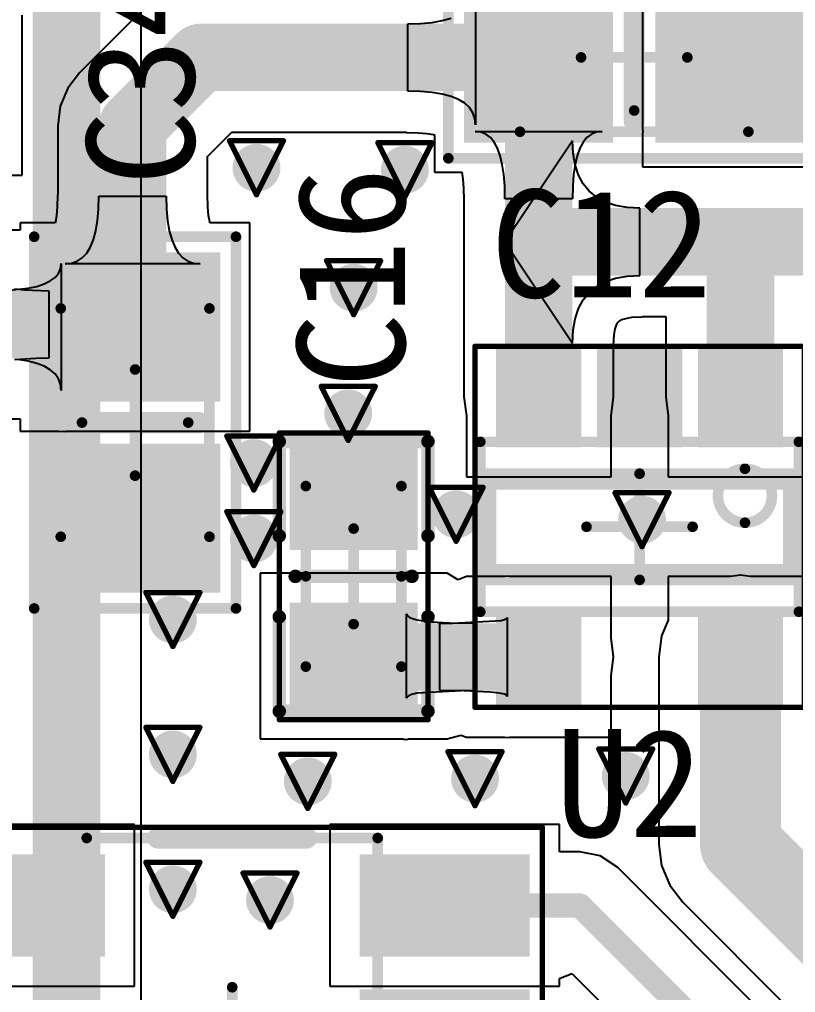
# Model space of a CAD drawing. Extents: x 75 to 173, y 40 to 188.
# Drawn here: x 120.19 to 127.5, y 161.45 to 170.61 of the extents above; entities that cross this region are included whole.
import ezdxf

# ---------------------------------------------------------------- set-up
doc = ezdxf.new("R2010")
doc.units = 0
doc.header["$MEASUREMENT"] = 0
doc.layers.get('0').update_dxf_attribs({"linetype": 'CONTINUOUS'})
for name, color, linetype in [('BottomLayer', 5, 'CONTINUOUS'), ('DRILLDRAWING', 1, 'CONTINUOUS'), ('MECHANICAL13', 56, 'CONTINUOUS'), ('MECHANICAL15', 56, 'CONTINUOUS'), ('MULTILAYER', 9, 'CONTINUOUS'), ('TopLayer', 1, 'CONTINUOUS'), ('TOPOVERLAY', 2, 'CONTINUOUS'), ('TOPPASTE', 8, 'CONTINUOUS'), ('TOPSOLDER', 216, 'CONTINUOUS'), ('ViaHoleLayer', 16, 'CONTINUOUS')]:
    doc.layers.add(name, color=color, linetype=linetype)

# ---------------------------------------------------------------- blocks, each defined once
blk = doc.blocks.new('C0805_16')
at = {"layer": 'MECHANICAL13', "const_width": 0.1}
for points in [[(1.075002, 0.700004), (-1.074999, 0.700004)], [(-1.074999, -0.699996), (-1.074999, 0.700004)], [(1.075002, -0.699996), (1.075002, 0.700004)], [(1.075002, -0.699996), (-1.074999, -0.699996)]]:
    blk.add_lwpolyline(points, dxfattribs=at)
at = {"layer": 'MECHANICAL13', "const_width": 0.05}
for points in [[(-1.099998, 0.700004, 1), (-1.05, 0.700004, 1)], [(-1.099998, 0.700004, 1), (-1.05, 0.700004, 1)], [(1.050003, 0.700004, 1), (1.1, 0.700004, 1)], [(1.050003, 0.700004, 1), (1.1, 0.700004, 1)], [(-1.099998, -0.699996, 1), (-1.05, -0.699996, 1)], [(-1.099998, -0.699996, 1), (-1.05, -0.699996, 1)], [(1.050003, -0.699996, 1), (1.1, -0.699996, 1)], [(1.050003, -0.699996, 1), (1.1, -0.699996, 1)]]:
    blk.add_lwpolyline(points, format="xyb", close=True, dxfattribs=at)
at = {"layer": 'MECHANICAL15', "const_width": 0.1}
for points in [[(1.750002, 0.950003), (-1.749999, 0.950003)], [(-1.749999, -0.949996), (-1.749999, 0.950003)], [(1.750002, -0.949996), (1.750002, 0.950003)], [(0.000003, -0.499996), (0.000003, 0.500004)], [(0.500002, 0.000003), (-0.499999, 0.000003)], [(1.750002, -0.949996), (-1.749999, -0.949996)]]:
    blk.add_lwpolyline(points, dxfattribs=at)
at = {"layer": 'MECHANICAL15', "const_width": 0.05}
for points in [[(-1.774998, 0.950003, 1), (-1.725, 0.950003, 1)], [(-1.774998, 0.950003, 1), (-1.725, 0.950003, 1)], [(1.725003, 0.950003, 1), (1.775, 0.950003, 1)], [(1.725003, 0.950003, 1), (1.775, 0.950003, 1)], [(-0.024996, 0.500004, 1), (0.025001, 0.500004, 1)], [(-0.524998, 0.000003, 1), (-0.475, 0.000003, 1)], [(0.475003, 0.000003, 1), (0.525, 0.000003, 1)], [(-0.024996, -0.499996, 1), (0.025001, -0.499996, 1)], [(-1.774998, -0.949996, 1), (-1.725, -0.949996, 1)], [(-1.774998, -0.949996, 1), (-1.725, -0.949996, 1)], [(1.725003, -0.949996, 1), (1.775, -0.949996, 1)], [(1.725003, -0.949996, 1), (1.775, -0.949996, 1)]]:
    blk.add_lwpolyline(points, format="xyb", close=True, dxfattribs=at)
at = {"layer": 'TOPOVERLAY', "const_width": 0.2}
blk.add_lwpolyline([(0, -0.599999), (0, 0.599999)], dxfattribs=at)
at = {"layer": 'TOPOVERLAY', "const_width": 0.1}
for points in [[(-0.05, 0.599999, 1), (0.05, 0.599999, 1)], [(-0.05, -0.599999, 1), (0.05, -0.599999, 1)]]:
    blk.add_lwpolyline(points, format="xyb", close=True, dxfattribs=at)
at = {"layer": 'TOPPASTE'}
for points in [[(-0.299999, -0.699996), (-0.299999, 0.700001), (-1.499997, -0.699996), (-1.499997, 0.700001)], [(1.5, -0.699996), (1.5, 0.700001), (0.300002, -0.699996), (0.300002, 0.700001)]]:
    blk.add_solid(points, dxfattribs=at)
at = {"layer": 'TOPSOLDER'}
for points in [[(-0.198399, -0.801596), (-0.198399, 0.801601), (-1.601597, -0.801596), (-1.601597, 0.801601)], [(1.6016, -0.801596), (1.6016, 0.801601), (0.198402, -0.801596), (0.198402, 0.801601)]]:
    blk.add_solid(points, dxfattribs=at)
blk = doc.blocks.new('C0603_29')
at = {"layer": 'MECHANICAL13', "const_width": 0.1}
for points in [[(-0.850001, -0.450002), (-0.850001, 0.449999)], [(0.849998, 0.449999), (-0.850001, 0.449999)], [(0.849998, -0.450002), (0.849998, 0.449999)], [(0.849998, -0.450002), (-0.850001, -0.450002)]]:
    blk.add_lwpolyline(points, dxfattribs=at)
at = {"layer": 'MECHANICAL13', "const_width": 0.05}
for points in [[(-0.875, 0.449999, 1), (-0.825002, 0.449999, 1)], [(-0.875, 0.449999, 1), (-0.825002, 0.449999, 1)], [(0.825, 0.449999, 1), (0.874997, 0.449999, 1)], [(0.825, 0.449999, 1), (0.874997, 0.449999, 1)], [(-0.875, -0.450002, 1), (-0.825002, -0.450002, 1)], [(-0.875, -0.450002, 1), (-0.825002, -0.450002, 1)], [(0.825, -0.450002, 1), (0.874997, -0.450002, 1)], [(0.825, -0.450002, 1), (0.874997, -0.450002, 1)]]:
    blk.add_lwpolyline(points, format="xyb", close=True, dxfattribs=at)
at = {"layer": 'MECHANICAL15'}
for points, const_width in [([(1.35, 0.700001), (-1.35, 0.700001)], 0.05), ([(-1.35, -0.700001), (-1.35, 0.700001)], 0.05), ([(1.35, -0.700001), (1.35, 0.700001)], 0.05), ([(0, -0.450002), (0, 0.449999)], 0.1), ([(0.449999, 0), (-0.450002, 0)], 0.1), ([(1.35, -0.700001), (-1.35, -0.700001)], 0.05)]:
    blk.add_lwpolyline(points, dxfattribs=dict(at, const_width=const_width))
for points, const_width in [([(-1.362499, 0.700001, 1), (-1.3375, 0.700001, 1)], 0.024999), ([(-1.362499, 0.700001, 1), (-1.3375, 0.700001, 1)], 0.024999), ([(1.3375, 0.700001, 1), (1.362499, 0.700001, 1)], 0.024999), ([(1.3375, 0.700001, 1), (1.362499, 0.700001, 1)], 0.024999), ([(-0.024999, 0.449999, 1), (0.024999, 0.449999, 1)], 0.05), ([(-0.475, 0, 1), (-0.425003, 0, 1)], 0.05), ([(0.425, 0, 1), (0.474998, 0, 1)], 0.05), ([(-0.024999, -0.450002, 1), (0.024999, -0.450002, 1)], 0.05), ([(-1.362499, -0.700001, 1), (-1.3375, -0.700001, 1)], 0.024999), ([(-1.362499, -0.700001, 1), (-1.3375, -0.700001, 1)], 0.024999), ([(1.3375, -0.700001, 1), (1.362499, -0.700001, 1)], 0.024999), ([(1.3375, -0.700001, 1), (1.362499, -0.700001, 1)], 0.024999)]:
    blk.add_lwpolyline(points, format="xyb", close=True, dxfattribs=dict(at, const_width=const_width))
at = {"layer": 'TOPOVERLAY', "const_width": 0.127}
for points in [[(-1.27, -0.700001), (-1.27, 0.700001)], [(-0.381, 0.700001), (-1.27, 0.700001)], [(1.27, 0.700001), (0.381, 0.700001)], [(1.27, -0.700001), (1.27, 0.700001)], [(0, -0.549999), (0, 0.549999)], [(-0.381, -0.700001), (-1.27, -0.700001)], [(1.27, -0.700001), (0.381, -0.700001)]]:
    blk.add_lwpolyline(points, dxfattribs=at)
at = {"layer": 'TOPOVERLAY', "const_width": 0.0635}
for points in [[(-1.30175, 0.700001, 1), (-1.23825, 0.700001, 1)], [(-1.30175, 0.700001, 1), (-1.23825, 0.700001, 1)], [(-0.41275, 0.700001, 1), (-0.34925, 0.700001, 1)], [(0.34925, 0.700001, 1), (0.41275, 0.700001, 1)], [(1.23825, 0.700001, 1), (1.30175, 0.700001, 1)], [(1.23825, 0.700001, 1), (1.30175, 0.700001, 1)], [(-0.03175, 0.549999, 1), (0.03175, 0.549999, 1)], [(-0.03175, -0.549999, 1), (0.03175, -0.549999, 1)], [(-1.30175, -0.700001, 1), (-1.23825, -0.700001, 1)], [(-1.30175, -0.700001, 1), (-1.23825, -0.700001, 1)], [(-0.41275, -0.700001, 1), (-0.34925, -0.700001, 1)], [(0.34925, -0.700001, 1), (0.41275, -0.700001, 1)], [(1.23825, -0.700001, 1), (1.30175, -0.700001, 1)], [(1.23825, -0.700001, 1), (1.30175, -0.700001, 1)]]:
    blk.add_lwpolyline(points, format="xyb", close=True, dxfattribs=at)
at = {"layer": 'TOPPASTE'}
for points in [[(-0.350002, -0.499999), (-0.350002, 0.499999), (-1.15, -0.499999), (-1.15, 0.499999)], [(1.149998, -0.499999), (1.149998, 0.499999), (0.349999, -0.499999), (0.349999, 0.499999)]]:
    blk.add_solid(points, dxfattribs=at)
at = {"layer": 'TOPSOLDER'}
for points in [[(-0.248402, -0.601599), (-0.248402, 0.601599), (-1.2516, -0.601599), (-1.2516, 0.601599)], [(1.251598, -0.601599), (1.251598, 0.601599), (0.248399, -0.601599), (0.248399, 0.601599)]]:
    blk.add_solid(points, dxfattribs=at)
blk = doc.blocks.new('ETC1_1_13_38')
at = {"layer": 'MECHANICAL13', "const_width": 0.1}
for points in [[(-1.37, 1.905), (1.37, 1.905)], [(-1.37, -1.905), (-1.37, 1.905)], [(1.37, -1.905), (1.37, 1.905)], [(-1.37, -1.905), (1.37, -1.905)]]:
    blk.add_lwpolyline(points, dxfattribs=at)
at = {"layer": 'MECHANICAL13', "const_width": 0.05}
for points in [[(-1.394998, 1.905, 1), (-1.345001, 1.905, 1)], [(-1.394998, 1.905, 1), (-1.345001, 1.905, 1)], [(1.345001, 1.905, 1), (1.394998, 1.905, 1)], [(1.345001, 1.905, 1), (1.394998, 1.905, 1)], [(-1.394998, -1.905, 1), (-1.345001, -1.905, 1)], [(-1.394998, -1.905, 1), (-1.345001, -1.905, 1)], [(1.345001, -1.905, 1), (1.394998, -1.905, 1)], [(1.345001, -1.905, 1), (1.394998, -1.905, 1)]]:
    blk.add_lwpolyline(points, format="xyb", close=True, dxfattribs=at)
at = {"layer": 'MECHANICAL15'}
for points, const_width in [([(-2.921, 2.005), (2.921, 2.005)], 0.05), ([(-2.921, -2.005), (-2.921, 2.005)], 0.05), ([(2.921, -2.005), (2.921, 2.005)], 0.05), ([(0.000003, -0.500002), (0.000003, 0.499999)], 0.1), ([(-0.499996, -0.000003), (0.500004, -0.000003)], 0.1), ([(-2.921, -2.005), (2.921, -2.005)], 0.05)]:
    blk.add_lwpolyline(points, dxfattribs=dict(at, const_width=const_width))
for points, const_width in [([(-2.933499, 2.005, 1), (-2.908501, 2.005, 1)], 0.024999), ([(-2.933499, 2.005, 1), (-2.908501, 2.005, 1)], 0.024999), ([(2.908501, 2.005, 1), (2.933499, 2.005, 1)], 0.024999), ([(2.908501, 2.005, 1), (2.933499, 2.005, 1)], 0.024999), ([(-0.024996, 0.499999, 1), (0.025001, 0.499999, 1)], 0.05), ([(-0.524995, -0.000003, 1), (-0.474998, -0.000003, 1)], 0.05), ([(0.475005, -0.000003, 1), (0.525003, -0.000003, 1)], 0.05), ([(-0.024996, -0.500002, 1), (0.025001, -0.500002, 1)], 0.05), ([(-2.933499, -2.005, 1), (-2.908501, -2.005, 1)], 0.024999), ([(-2.933499, -2.005, 1), (-2.908501, -2.005, 1)], 0.024999), ([(2.908501, -2.005, 1), (2.933499, -2.005, 1)], 0.024999), ([(2.908501, -2.005, 1), (2.933499, -2.005, 1)], 0.024999)]:
    blk.add_lwpolyline(points, format="xyb", close=True, dxfattribs=dict(at, const_width=const_width))
at = {"layer": 'TOPOVERLAY', "const_width": 0.2}
for points in [[(-0.699999, 1.905), (0.700004, 1.905)], [(-0.699999, -1.905), (0.700004, -1.905)]]:
    blk.add_lwpolyline(points, dxfattribs=at)
at = {"layer": 'TOPOVERLAY', "const_width": 0.1}
for points in [[(-0.749999, 1.905, 1), (-0.649999, 1.905, 1)], [(0.650004, 1.905, 1), (0.750004, 1.905, 1)], [(-0.749999, -1.905, 1), (-0.649999, -1.905, 1)], [(0.650004, -1.905, 1), (0.750004, -1.905, 1)]]:
    blk.add_lwpolyline(points, format="xyb", close=True, dxfattribs=at)
at = {"layer": 'TOPPASTE'}
for points in [[(-1.300002, 0.890001), (-1.300002, 1.649999), (-2.7, 0.890001), (-2.7, 1.649999)], [(2.7, 0.890001), (2.7, 1.649999), (1.300002, 0.890001), (1.300002, 1.649999)], [(2.7, -0.379999), (2.7, 0.379999), (1.300002, -0.379999), (1.300002, 0.379999)], [(-1.300002, -1.649999), (-1.300002, -0.890001), (-2.7, -1.649999), (-2.7, -0.890001)], [(2.7, -1.649999), (2.7, -0.890001), (1.300002, -1.649999), (1.300002, -0.890001)]]:
    blk.add_solid(points, dxfattribs=at)
at = {"layer": 'TOPSOLDER'}
for points in [[(-1.198402, 0.788401), (-1.198402, 1.751599), (-2.8016, 0.788401), (-2.8016, 1.751599)], [(2.8016, 0.788401), (2.8016, 1.751599), (1.198402, 0.788401), (1.198402, 1.751599)], [(2.8016, -0.481599), (2.8016, 0.481599), (1.198402, -0.481599), (1.198402, 0.481599)], [(-1.198402, -1.751599), (-1.198402, -0.788401), (-2.8016, -1.751599), (-2.8016, -0.788401)], [(2.8016, -1.751599), (2.8016, -0.788401), (1.198402, -1.751599), (1.198402, -0.788401)]]:
    blk.add_solid(points, dxfattribs=at)
blk = doc.blocks.new('SOT_23_5PIN_42')
at = {"layer": 'MECHANICAL13', "const_width": 0.1}
for points in [[(0.800082, 1.499918), (-0.79992, 1.499918)], [(-0.79992, -1.500104), (-0.79992, 1.499918)], [(0.800082, -1.500104), (0.800082, 1.499918)], [(0.800082, -1.500104), (-0.79992, -1.500104)]]:
    blk.add_lwpolyline(points, dxfattribs=at)
at = {"layer": 'MECHANICAL13'}
for points, const_width in [([(-0.824918, 1.499918, 1), (-0.774921, 1.499918, 1)], 0.05), ([(-0.824918, 1.499918, 1), (-0.774921, 1.499918, 1)], 0.05), ([(0.775084, 1.499918, 1), (0.825081, 1.499918, 1)], 0.05), ([(0.775084, 1.499918, 1), (0.825081, 1.499918, 1)], 0.05), ([(-0.03792, 0.991918, 1), (-0.54592, 0.991918, 1)], 0.1), ([(-0.570918, 0.991918, 1), (-0.520921, 0.991918, 1)], 0.05), ([(-0.062918, 0.991918, 1), (-0.012921, 0.991918, 1)], 0.05), ([(-0.824918, -1.500104, 1), (-0.774921, -1.500104, 1)], 0.05), ([(-0.824918, -1.500104, 1), (-0.774921, -1.500104, 1)], 0.05), ([(0.775084, -1.500104, 1), (0.825081, -1.500104, 1)], 0.05), ([(0.775084, -1.500104, 1), (0.825081, -1.500104, 1)], 0.05)]:
    blk.add_lwpolyline(points, format="xyb", close=True, dxfattribs=dict(at, const_width=const_width))
at = {"layer": 'MECHANICAL15'}
for points, const_width in [([(-1.699999, -1.549999), (-1.699999, 1.549999)], 0.05), ([(1.700002, 1.549999), (-1.699999, 1.549999)], 0.05), ([(1.700002, -1.549999), (1.700002, 1.549999)], 0.05), ([(0, -0.499999), (0, 0.500002)], 0.1), ([(0.500002, 0), (-0.499999, 0)], 0.1), ([(1.700002, -1.549999), (-1.699999, -1.549999)], 0.05)]:
    blk.add_lwpolyline(points, dxfattribs=dict(at, const_width=const_width))
for points, const_width in [([(-1.712498, 1.549999, 1), (-1.6875, 1.549999, 1)], 0.024999), ([(-1.712498, 1.549999, 1), (-1.6875, 1.549999, 1)], 0.024999), ([(1.687502, 1.549999, 1), (1.712501, 1.549999, 1)], 0.024999), ([(1.687502, 1.549999, 1), (1.712501, 1.549999, 1)], 0.024999), ([(-0.024999, 0.500002, 1), (0.024999, 0.500002, 1)], 0.05), ([(-0.524998, 0, 1), (-0.475, 0, 1)], 0.05), ([(0.475003, 0, 1), (0.525, 0, 1)], 0.05), ([(-0.024999, -0.499999, 1), (0.024999, -0.499999, 1)], 0.05), ([(-1.712498, -1.549999, 1), (-1.6875, -1.549999, 1)], 0.024999), ([(-1.712498, -1.549999, 1), (-1.6875, -1.549999, 1)], 0.024999), ([(1.687502, -1.549999, 1), (1.712501, -1.549999, 1)], 0.024999), ([(1.687502, -1.549999, 1), (1.712501, -1.549999, 1)], 0.024999)]:
    blk.add_lwpolyline(points, format="xyb", close=True, dxfattribs=dict(at, const_width=const_width))
at = {"layer": 'TOPOVERLAY'}
for points, const_width in [([(-1.099998, 1.800001, 1), (-1.35, 1.800001, 1)], 0.249999), ([(-1.412499, 1.800001, 1), (-1.287501, 1.800001, 1)], 0.124998), ([(-1.162497, 1.800001, 1), (-1.037499, 1.800001, 1)], 0.124998), ([(-0.499999, 1.45, 1), (-0.399999, 1.45, 1)], 0.1), ([(-0.499999, 1.45, 1), (-0.399999, 1.45, 1)], 0.1), ([(0.400002, 1.45, 1), (0.500002, 1.45, 1)], 0.1), ([(0.400002, 1.45, 1), (0.500002, 1.45, 1)], 0.1), ([(-0.499999, -1.45, 1), (-0.399999, -1.45, 1)], 0.1), ([(-0.499999, -1.45, 1), (-0.399999, -1.45, 1)], 0.1), ([(0.400002, -1.45, 1), (0.500002, -1.45, 1)], 0.1), ([(0.400002, -1.45, 1), (0.500002, -1.45, 1)], 0.1)]:
    blk.add_lwpolyline(points, format="xyb", close=True, dxfattribs=dict(at, const_width=const_width))
at = {"layer": 'TOPOVERLAY', "const_width": 0.2}
for points in [[(0.450002, 1.45), (-0.449999, 1.45)], [(-0.449999, -1.45), (-0.449999, 1.45)], [(0.450002, -1.45), (0.450002, 1.45)], [(0.450002, -1.45), (-0.449999, -1.45)]]:
    blk.add_lwpolyline(points, dxfattribs=at)
at = {"layer": 'TOPPASTE'}
for points in [[(-0.849998, 0.650001), (-0.849998, 1.25), (-1.599999, 0.650001), (-1.599999, 1.25)], [(1.600002, 0.650001), (1.600002, 1.25), (0.850001, 0.650001), (0.850001, 1.25)], [(-0.849998, -0.299999), (-0.849998, 0.299999), (-1.599999, -0.299999), (-1.599999, 0.299999)], [(-0.849998, -1.249997), (-0.849998, -0.649999), (-1.599999, -1.249997), (-1.599999, -0.649999)], [(1.600002, -1.249997), (1.600002, -0.649999), (0.850001, -1.249997), (0.850001, -0.649999)]]:
    blk.add_solid(points, dxfattribs=at)
at = {"layer": 'TOPSOLDER'}
for points in [[(-0.748398, 0.548401), (-0.748398, 1.3516), (-1.701599, 0.548401), (-1.701599, 1.3516)], [(1.701602, 0.548401), (1.701602, 1.3516), (0.748401, 0.548401), (0.748401, 1.3516)], [(-0.748398, -0.401599), (-0.748398, 0.401599), (-1.701599, -0.401599), (-1.701599, 0.401599)], [(-0.748398, -1.351598), (-0.748398, -0.548399), (-1.701599, -1.351598), (-1.701599, -0.548399)], [(1.701602, -1.351598), (1.701602, -0.548399), (0.748401, -1.351598), (0.748401, -0.548399)]]:
    blk.add_solid(points, dxfattribs=at)
blk = doc.blocks.new('C0805_113')
at = {"layer": 'MECHANICAL13', "const_width": 0.1}
for points in [[(-1.074999, 0.700004), (1.075002, 0.700004)], [(-1.074999, -0.699996), (-1.074999, 0.700004)], [(1.075002, -0.699996), (1.075002, 0.700004)], [(-1.074999, -0.699996), (1.075002, -0.699996)]]:
    blk.add_lwpolyline(points, dxfattribs=at)
at = {"layer": 'MECHANICAL13', "const_width": 0.05}
for points in [[(-1.099998, 0.700004, 1), (-1.05, 0.700004, 1)], [(-1.099998, 0.700004, 1), (-1.05, 0.700004, 1)], [(1.050003, 0.700004, 1), (1.1, 0.700004, 1)], [(1.050003, 0.700004, 1), (1.1, 0.700004, 1)], [(-1.099998, -0.699996, 1), (-1.05, -0.699996, 1)], [(-1.099998, -0.699996, 1), (-1.05, -0.699996, 1)], [(1.050003, -0.699996, 1), (1.1, -0.699996, 1)], [(1.050003, -0.699996, 1), (1.1, -0.699996, 1)]]:
    blk.add_lwpolyline(points, format="xyb", close=True, dxfattribs=at)
at = {"layer": 'MECHANICAL15', "const_width": 0.1}
for points in [[(-1.749999, 0.950003), (1.750002, 0.950003)], [(-1.749999, -0.949996), (-1.749999, 0.950003)], [(1.750002, -0.949996), (1.750002, 0.950003)], [(0.000003, -0.499996), (0.000003, 0.500004)], [(-0.499999, 0.000003), (0.500002, 0.000003)], [(-1.749999, -0.949996), (1.750002, -0.949996)]]:
    blk.add_lwpolyline(points, dxfattribs=at)
at = {"layer": 'MECHANICAL15', "const_width": 0.05}
for points in [[(-1.774998, 0.950003, 1), (-1.725, 0.950003, 1)], [(-1.774998, 0.950003, 1), (-1.725, 0.950003, 1)], [(1.725003, 0.950003, 1), (1.775, 0.950003, 1)], [(1.725003, 0.950003, 1), (1.775, 0.950003, 1)], [(-0.024996, 0.500004, 1), (0.025001, 0.500004, 1)], [(-0.524998, 0.000003, 1), (-0.475, 0.000003, 1)], [(0.475003, 0.000003, 1), (0.525, 0.000003, 1)], [(-0.024996, -0.499996, 1), (0.025001, -0.499996, 1)], [(-1.774998, -0.949996, 1), (-1.725, -0.949996, 1)], [(-1.774998, -0.949996, 1), (-1.725, -0.949996, 1)], [(1.725003, -0.949996, 1), (1.775, -0.949996, 1)], [(1.725003, -0.949996, 1), (1.775, -0.949996, 1)]]:
    blk.add_lwpolyline(points, format="xyb", close=True, dxfattribs=at)
at = {"layer": 'TOPOVERLAY', "const_width": 0.2}
blk.add_lwpolyline([(0, -0.599999), (0, 0.599999)], dxfattribs=at)
at = {"layer": 'TOPOVERLAY', "const_width": 0.1}
for points in [[(-0.05, 0.599999, 1), (0.05, 0.599999, 1)], [(-0.05, -0.599999, 1), (0.05, -0.599999, 1)]]:
    blk.add_lwpolyline(points, format="xyb", close=True, dxfattribs=at)
at = {"layer": 'TOPPASTE'}
for points in [[(-0.299999, -0.699996), (-0.299999, 0.700001), (-1.499997, -0.699996), (-1.499997, 0.700001)], [(1.5, -0.699996), (1.5, 0.700001), (0.300002, -0.699996), (0.300002, 0.700001)]]:
    blk.add_solid(points, dxfattribs=at)
at = {"layer": 'TOPSOLDER'}
for points in [[(-0.198399, -0.801596), (-0.198399, 0.801601), (-1.601597, -0.801596), (-1.601597, 0.801601)], [(1.6016, -0.801596), (1.6016, 0.801601), (0.198402, -0.801596), (0.198402, 0.801601)]]:
    blk.add_solid(points, dxfattribs=at)

msp = doc.modelspace()

# ---------------------------------------------------------------- linework, layer by layer
at = {"layer": 'BottomLayer'}
msp.add_line((121.33738, 157.0567), (121.33738, 171.35982), dxfattribs=at)
at = {"layer": 'BottomLayer', "const_width": 0.635}
msp.add_lwpolyline([(120.63286, 157.0567), (120.63286, 171.35982)], dxfattribs=at)
at = {"layer": 'BottomLayer', "const_width": 0.225}
for points in [[(122.30936, 169.21243, 1), (122.53435, 169.21243, 1)], [(123.70636, 169.19404, 1), (123.93135, 169.19404, 1)], [(123.22376, 168.08322, 1), (123.44875, 168.08322, 1)], [(123.17296, 166.90005, 1), (123.39795, 166.90005, 1)], [(122.28396, 166.43222, 1), (122.50895, 166.43222, 1)], [(124.18896, 165.94962, 1), (124.41395, 165.94962, 1)], [(125.93908, 165.89882, 1), (126.16407, 165.89882, 1)], [(122.28396, 165.72102, 1), (122.50895, 165.72102, 1)], [(121.52196, 164.95902, 1), (121.74695, 164.95902, 1)], [(121.52196, 163.68902, 1), (121.74695, 163.68902, 1)], [(122.79196, 163.43502, 1), (123.01695, 163.43502, 1)], [(124.36676, 163.46042, 1), (124.59175, 163.46042, 1)], [(125.78576, 163.48582, 1), (126.01076, 163.48582, 1)], [(121.52196, 162.41902, 1), (121.74695, 162.41902, 1)], [(122.43636, 162.31742, 1), (122.66135, 162.31742, 1)]]:
    msp.add_lwpolyline(points, format="xyb", close=True, dxfattribs=at)
at = {"layer": 'DRILLDRAWING', "const_width": 0.0508}
for points in [[(122.16786, 169.46643), (122.67586, 169.46643)], [(122.16786, 169.46643), (122.42186, 168.95843)], [(122.42186, 168.95843), (122.67586, 169.46643)], [(123.56486, 169.44804), (124.07286, 169.44804)], [(123.56486, 169.44804), (123.81886, 168.94004)], [(123.81886, 168.94004), (124.07286, 169.44804)], [(123.08226, 168.33722), (123.59026, 168.33722)], [(123.08226, 168.33722), (123.33626, 167.82922)], [(123.33626, 167.82922), (123.59026, 168.33722)], [(123.03146, 167.15405), (123.53946, 167.15405)], [(123.03146, 167.15405), (123.28546, 166.64605)], [(123.28546, 166.64605), (123.53946, 167.15405)], [(122.14246, 166.68622), (122.65046, 166.68622)], [(122.14246, 166.68622), (122.39646, 166.17822)], [(122.39646, 166.17822), (122.65046, 166.68622)], [(124.04746, 166.20362), (124.55546, 166.20362)], [(124.04746, 166.20362), (124.30146, 165.69562)], [(124.30146, 165.69562), (124.55546, 166.20362)], [(125.79757, 166.15282), (126.30557, 166.15282)], [(125.79757, 166.15282), (126.05157, 165.64482)], [(126.05157, 165.64482), (126.30557, 166.15282)], [(122.14246, 165.97502), (122.65046, 165.97502)], [(122.14246, 165.97502), (122.39646, 165.46702)], [(122.39646, 165.46702), (122.65046, 165.97502)], [(121.38046, 165.21302), (121.88846, 165.21302)], [(121.38046, 165.21302), (121.63446, 164.70502)], [(121.63446, 164.70502), (121.88846, 165.21302)], [(121.38046, 163.94302), (121.88846, 163.94302)], [(121.38046, 163.94302), (121.63446, 163.43502)], [(121.63446, 163.43502), (121.88846, 163.94302)], [(124.22526, 163.71442), (124.73326, 163.71442)], [(124.22526, 163.71442), (124.47926, 163.20642)], [(124.47926, 163.20642), (124.73326, 163.71442)], [(125.64426, 163.73982), (126.15226, 163.73982)], [(125.64426, 163.73982), (125.89826, 163.23182)], [(125.89826, 163.23182), (126.15226, 163.73982)], [(122.65046, 163.68902), (123.15846, 163.68902)], [(122.65046, 163.68902), (122.90446, 163.18102)], [(122.90446, 163.18102), (123.15846, 163.68902)], [(121.38046, 162.67302), (121.88846, 162.67302)], [(121.38046, 162.67302), (121.63446, 162.16502)], [(121.63446, 162.16502), (121.88846, 162.67302)], [(122.29486, 162.57142), (122.80286, 162.57142)], [(122.29486, 162.57142), (122.54886, 162.06342)], [(122.54886, 162.06342), (122.80286, 162.57142)]]:
    msp.add_lwpolyline(points, dxfattribs=at)
at = {"layer": 'DRILLDRAWING', "const_width": 0.0254}
for points in [[(122.15516, 169.46643, 1), (122.18056, 169.46643, 1)], [(122.15516, 169.46643, 1), (122.18056, 169.46643, 1)], [(122.66316, 169.46643, 1), (122.68856, 169.46643, 1)], [(122.66316, 169.46643, 1), (122.68856, 169.46643, 1)], [(123.55216, 169.44804, 1), (123.57756, 169.44804, 1)], [(123.55216, 169.44804, 1), (123.57756, 169.44804, 1)], [(124.06016, 169.44804, 1), (124.08556, 169.44804, 1)], [(124.06016, 169.44804, 1), (124.08556, 169.44804, 1)], [(122.40916, 168.95843, 1), (122.43456, 168.95843, 1)], [(122.40916, 168.95843, 1), (122.43456, 168.95843, 1)], [(123.80616, 168.94004, 1), (123.83156, 168.94004, 1)], [(123.80616, 168.94004, 1), (123.83156, 168.94004, 1)], [(123.06956, 168.33722, 1), (123.09496, 168.33722, 1)], [(123.06956, 168.33722, 1), (123.09496, 168.33722, 1)], [(123.57756, 168.33722, 1), (123.60296, 168.33722, 1)], [(123.57756, 168.33722, 1), (123.60296, 168.33722, 1)], [(123.32356, 167.82922, 1), (123.34896, 167.82922, 1)], [(123.32356, 167.82922, 1), (123.34896, 167.82922, 1)], [(123.01876, 167.15405, 1), (123.04416, 167.15405, 1)], [(123.01876, 167.15405, 1), (123.04416, 167.15405, 1)], [(123.52676, 167.15405, 1), (123.55216, 167.15405, 1)], [(123.52676, 167.15405, 1), (123.55216, 167.15405, 1)], [(122.12976, 166.68622, 1), (122.15516, 166.68622, 1)], [(122.12976, 166.68622, 1), (122.15516, 166.68622, 1)], [(122.63776, 166.68622, 1), (122.66316, 166.68622, 1)], [(122.63776, 166.68622, 1), (122.66316, 166.68622, 1)], [(123.27276, 166.64605, 1), (123.29816, 166.64605, 1)], [(123.27276, 166.64605, 1), (123.29816, 166.64605, 1)], [(122.38376, 166.17822, 1), (122.40916, 166.17822, 1)], [(122.38376, 166.17822, 1), (122.40916, 166.17822, 1)], [(124.03476, 166.20362, 1), (124.06016, 166.20362, 1)], [(124.03476, 166.20362, 1), (124.06016, 166.20362, 1)], [(124.54276, 166.20362, 1), (124.56816, 166.20362, 1)], [(124.54276, 166.20362, 1), (124.56816, 166.20362, 1)], [(125.78487, 166.15282, 1), (125.81027, 166.15282, 1)], [(125.78487, 166.15282, 1), (125.81027, 166.15282, 1)], [(126.29287, 166.15282, 1), (126.31827, 166.15282, 1)], [(126.29287, 166.15282, 1), (126.31827, 166.15282, 1)], [(122.12976, 165.97502, 1), (122.15516, 165.97502, 1)], [(122.12976, 165.97502, 1), (122.15516, 165.97502, 1)], [(122.63776, 165.97502, 1), (122.66316, 165.97502, 1)], [(122.63776, 165.97502, 1), (122.66316, 165.97502, 1)], [(124.28876, 165.69562, 1), (124.31416, 165.69562, 1)], [(124.28876, 165.69562, 1), (124.31416, 165.69562, 1)], [(126.03887, 165.64482, 1), (126.06427, 165.64482, 1)], [(126.03887, 165.64482, 1), (126.06427, 165.64482, 1)], [(122.38376, 165.46702, 1), (122.40916, 165.46702, 1)], [(122.38376, 165.46702, 1), (122.40916, 165.46702, 1)], [(121.36776, 165.21302, 1), (121.39316, 165.21302, 1)], [(121.36776, 165.21302, 1), (121.39316, 165.21302, 1)], [(121.87576, 165.21302, 1), (121.90116, 165.21302, 1)], [(121.87576, 165.21302, 1), (121.90116, 165.21302, 1)], [(121.62176, 164.70502, 1), (121.64716, 164.70502, 1)], [(121.62176, 164.70502, 1), (121.64716, 164.70502, 1)], [(121.36776, 163.94302, 1), (121.39316, 163.94302, 1)], [(121.36776, 163.94302, 1), (121.39316, 163.94302, 1)], [(121.87576, 163.94302, 1), (121.90116, 163.94302, 1)], [(121.87576, 163.94302, 1), (121.90116, 163.94302, 1)], [(124.21256, 163.71442, 1), (124.23796, 163.71442, 1)], [(124.21256, 163.71442, 1), (124.23796, 163.71442, 1)], [(124.72056, 163.71442, 1), (124.74596, 163.71442, 1)], [(124.72056, 163.71442, 1), (124.74596, 163.71442, 1)], [(125.63156, 163.73982, 1), (125.65696, 163.73982, 1)], [(125.63156, 163.73982, 1), (125.65696, 163.73982, 1)], [(126.13956, 163.73982, 1), (126.16496, 163.73982, 1)], [(126.13956, 163.73982, 1), (126.16496, 163.73982, 1)], [(122.63776, 163.68902, 1), (122.66316, 163.68902, 1)], [(122.63776, 163.68902, 1), (122.66316, 163.68902, 1)], [(123.14576, 163.68902, 1), (123.17116, 163.68902, 1)], [(123.14576, 163.68902, 1), (123.17116, 163.68902, 1)], [(121.62176, 163.43502, 1), (121.64716, 163.43502, 1)], [(121.62176, 163.43502, 1), (121.64716, 163.43502, 1)], [(122.89176, 163.18102, 1), (122.91716, 163.18102, 1)], [(122.89176, 163.18102, 1), (122.91716, 163.18102, 1)], [(124.46656, 163.20642, 1), (124.49196, 163.20642, 1)], [(124.46656, 163.20642, 1), (124.49196, 163.20642, 1)], [(125.88556, 163.23182, 1), (125.91096, 163.23182, 1)], [(125.88556, 163.23182, 1), (125.91096, 163.23182, 1)], [(121.36776, 162.67302, 1), (121.39316, 162.67302, 1)], [(121.36776, 162.67302, 1), (121.39316, 162.67302, 1)], [(121.87576, 162.67302, 1), (121.90116, 162.67302, 1)], [(121.87576, 162.67302, 1), (121.90116, 162.67302, 1)], [(122.28216, 162.57142, 1), (122.30756, 162.57142, 1)], [(122.28216, 162.57142, 1), (122.30756, 162.57142, 1)], [(122.79016, 162.57142, 1), (122.81556, 162.57142, 1)], [(122.79016, 162.57142, 1), (122.81556, 162.57142, 1)], [(121.62176, 162.16502, 1), (121.64716, 162.16502, 1)], [(121.62176, 162.16502, 1), (121.64716, 162.16502, 1)], [(122.53616, 162.06342, 1), (122.56156, 162.06342, 1)], [(122.53616, 162.06342, 1), (122.56156, 162.06342, 1)]]:
    msp.add_lwpolyline(points, format="xyb", close=True, dxfattribs=at)
at = {"layer": 'MULTILAYER', "const_width": 0.225}
for points in [[(122.30936, 169.21243, 1), (122.53435, 169.21243, 1)], [(123.70636, 169.19404, 1), (123.93135, 169.19404, 1)], [(123.22376, 168.08322, 1), (123.44875, 168.08322, 1)], [(123.17296, 166.90005, 1), (123.39795, 166.90005, 1)], [(122.28396, 166.43222, 1), (122.50895, 166.43222, 1)], [(124.18896, 165.94962, 1), (124.41395, 165.94962, 1)], [(125.93908, 165.89882, 1), (126.16407, 165.89882, 1)], [(122.28396, 165.72102, 1), (122.50895, 165.72102, 1)], [(121.52196, 164.95902, 1), (121.74695, 164.95902, 1)], [(121.52196, 163.68902, 1), (121.74695, 163.68902, 1)], [(122.79196, 163.43502, 1), (123.01695, 163.43502, 1)], [(124.36676, 163.46042, 1), (124.59175, 163.46042, 1)], [(125.78576, 163.48582, 1), (126.01076, 163.48582, 1)], [(121.52196, 162.41902, 1), (121.74695, 162.41902, 1)], [(122.43636, 162.31742, 1), (122.66135, 162.31742, 1)]]:
    msp.add_lwpolyline(points, format="xyb", close=True, dxfattribs=at)
at = {"layer": 'TopLayer'}
for p, q in [((126.05886, 169.606), (126.05886, 171.33262)), ((124.48395, 170.88662), (124.48395, 169.61662)), ((121.39968, 170.7498), (120.75688, 170.107)), ((120.21498, 169.14202), (120.21498, 170.64936)), ((124.17131, 170.5977), (124.25426, 170.61992)), ((123.84591, 170.56912), (123.96714, 170.5723)), ((123.84591, 169.93412), (123.84591, 170.56912)), ((123.96714, 170.5723), (124.0756, 170.58182)), ((124.0756, 170.58182), (124.17131, 170.5977)), ((120.75688, 170.107), (120.64492, 169.96109)), ((120.64492, 169.96109), (120.57453, 169.79117)), ((123.96714, 169.93095), (123.84591, 169.93412)), ((124.0756, 169.92142), (123.96714, 169.93095)), ((124.17131, 169.90555), (124.0756, 169.92142)), ((124.25426, 169.88332), (124.17131, 169.90555)), ((124.32444, 169.85475), (124.25426, 169.88332)), ((120.57453, 169.79117), (120.55053, 169.60882)), ((124.38187, 169.81982), (124.32444, 169.85475)), ((124.42653, 169.77855), (124.38187, 169.81982)), ((124.45843, 169.73092), (124.42653, 169.77855)), ((124.47757, 169.67695), (124.45843, 169.73092)), ((120.55053, 169.60882), (120.55053, 168.96111)), ((124.48395, 169.61662), (124.47757, 169.67695)), ((126.06051, 169.60093), (126.05886, 169.606)), ((126.05886, 169.5795), (126.06051, 169.60093)), ((121.95958, 169.317), (122.18968, 169.5471)), ((122.18968, 169.5471), (123.82997, 169.5471)), ((123.82997, 169.5471), (123.83574, 169.54579)), ((123.83574, 169.54579), (123.94505, 169.54293)), ((123.94505, 169.54293), (124.02675, 169.53575)), ((124.02675, 169.53575), (124.08907, 169.52542)), ((124.08907, 169.52542), (124.09686, 169.52333)), ((124.09686, 169.52333), (124.09686, 169.17063)), ((124.53416, 169.54832), (124.48091, 169.55467)), ((124.48091, 169.55467), (125.67481, 169.55467)), ((124.5818, 169.52927), (124.53416, 169.54832)), ((124.62384, 169.49752), (124.5818, 169.52927)), ((125.57449, 169.52927), (125.5327, 169.49752)), ((125.62186, 169.54832), (125.57449, 169.52927)), ((125.67481, 169.55467), (125.62186, 169.54832)), ((126.05886, 169.57688), (126.05886, 169.5795)), ((126.06327, 169.55467), (126.05886, 169.57688)), ((126.05886, 169.53247), (126.06327, 169.55467)), ((126.05886, 169.21955), (126.05886, 169.53247)), ((124.66027, 169.45307), (124.62384, 169.49752)), ((124.69109, 169.39592), (124.66027, 169.45307)), ((125.39616, 169.46752), (124.76116, 168.51502)), ((125.40251, 169.34687), (125.39616, 169.46752)), ((125.49647, 169.45307), (125.46582, 169.39592)), ((125.5327, 169.49752), (125.49647, 169.45307)), ((121.95958, 168.96111), (121.95958, 169.317)), ((124.71632, 169.32607), (124.69109, 169.39592)), ((124.73594, 169.24352), (124.71632, 169.32607)), ((125.42156, 169.23892), (125.40251, 169.34687)), ((125.44074, 169.32607), (125.42124, 169.24352)), ((125.46582, 169.39592), (125.44074, 169.32607)), ((124.74995, 169.14827), (124.73594, 169.24352)), ((125.42124, 169.24352), (125.4073, 169.14827)), ((125.45331, 169.14367), (125.42156, 169.23892)), ((117.45298, 169.14202), (120.21498, 169.14202)), ((124.09686, 169.17063), (124.35398, 169.17063)), ((124.35398, 169.17063), (124.35408, 169.17018)), ((124.35408, 169.17018), (124.36369, 169.10487)), ((124.75836, 169.04032), (124.74995, 169.14827)), ((125.4073, 169.14827), (125.39894, 169.04032)), ((125.49776, 169.06112), (125.45331, 169.14367)), ((129.45722, 169.21955), (126.05886, 169.21955)), ((124.36369, 169.10487), (124.37024, 169.02074)), ((125.55491, 168.99127), (125.49776, 169.06112)), ((120.54922, 168.95534), (120.54636, 168.84603)), ((120.55053, 168.96111), (120.54922, 168.95534)), ((121.96089, 168.95534), (121.95958, 168.96111)), ((121.96375, 168.84603), (121.96089, 168.95534)), ((124.37024, 169.02074), (124.3728, 168.91066)), ((124.76116, 168.91967), (124.75836, 169.04032)), ((125.39894, 169.04032), (125.39616, 168.91967)), ((125.62476, 168.93412), (125.55491, 168.99127)), ((120.93438, 168.82394), (120.93756, 168.94517)), ((120.93756, 168.94517), (121.57256, 168.94517)), ((121.57256, 168.94517), (121.57573, 168.82394)), ((124.3728, 168.91066), (124.37413, 168.90468)), ((124.37413, 168.90468), (124.37413, 168.51502)), ((125.39616, 168.91967), (124.76116, 168.91967)), ((125.70731, 168.88967), (125.62476, 168.93412)), ((125.80256, 168.85792), (125.70731, 168.88967)), ((120.54636, 168.84603), (120.53918, 168.76432)), ((120.92486, 168.71547), (120.93438, 168.82394)), ((121.57573, 168.82394), (121.58526, 168.71547)), ((121.97093, 168.76432), (121.96375, 168.84603)), ((125.91051, 168.83887), (125.80256, 168.85792)), ((126.03116, 168.83252), (125.91051, 168.83887)), ((126.03116, 168.19752), (126.03116, 168.83252)), ((120.52676, 168.69422), (120.19786, 168.69422)), ((120.19786, 168.69422), (120.19786, 168.62602)), ((120.52885, 168.70201), (120.52676, 168.69422)), ((120.53918, 168.76432), (120.52885, 168.70201)), ((120.90898, 168.61977), (120.92486, 168.71547)), ((121.58526, 168.71547), (121.60113, 168.61977)), ((121.98126, 168.70201), (121.97093, 168.76432)), ((121.98335, 168.69422), (121.98126, 168.70201)), ((122.35986, 168.69422), (121.98335, 168.69422)), ((122.35986, 166.73222), (122.35986, 168.69422)), ((120.19786, 168.62602), (119.85314, 168.62602)), ((120.88676, 168.53682), (120.90898, 168.61977)), ((121.60113, 168.61977), (121.62336, 168.53682)), ((120.85818, 168.46663), (120.88676, 168.53682)), ((121.62336, 168.53682), (121.65193, 168.46663)), ((124.37413, 168.51502), (124.37413, 167.05702)), ((124.76116, 168.51502), (124.76116, 168.51502)), ((124.76116, 168.51502), (124.76116, 168.51502)), ((124.76116, 168.51502), (124.76116, 168.51502)), ((124.76116, 168.51502), (124.76116, 168.51502)), ((124.76116, 168.51502), (124.76116, 168.51502)), ((124.76116, 168.51502), (124.76116, 168.51502)), ((124.76116, 168.51502), (124.76116, 168.51502)), ((124.76116, 168.51502), (124.76116, 168.51502)), ((124.76116, 168.51502), (124.76116, 168.51502)), ((124.76116, 168.51502), (124.76116, 168.51502)), ((124.76116, 168.51502), (125.39616, 167.56252)), ((120.78198, 168.36455), (120.82326, 168.40921)), ((120.82326, 168.40921), (120.85818, 168.46663)), ((121.65193, 168.46663), (121.68686, 168.40921)), ((121.68686, 168.40921), (121.72813, 168.36455)), ((120.57556, 168.2616), (120.58191, 168.31017)), ((120.58191, 168.31017), (120.58191, 167.11627)), ((120.62006, 168.30712), (120.68038, 168.3135)), ((120.68038, 168.3135), (120.73436, 168.33264)), ((120.73436, 168.33264), (120.78198, 168.36455)), ((121.72813, 168.36455), (121.77576, 168.33264)), ((121.77576, 168.33264), (121.82973, 168.3135)), ((121.82973, 168.3135), (121.89006, 168.30712)), ((120.52476, 168.17979), (120.55651, 168.21814)), ((120.55651, 168.21814), (120.57556, 168.2616)), ((121.89006, 168.30712), (120.62006, 168.30712)), ((120.42316, 168.11843), (120.48031, 168.14656)), ((120.48031, 168.14656), (120.52476, 168.17979)), ((125.62476, 168.09592), (125.70731, 168.14037)), ((125.70731, 168.14037), (125.80256, 168.17212)), ((125.80256, 168.17212), (125.91051, 168.19117)), ((125.91051, 168.19117), (126.03116, 168.19752)), ((120.06756, 168.05708), (120.27076, 168.07753)), ((120.14208, 168.07139), (120.23733, 168.06202)), ((120.23733, 168.06202), (120.46593, 168.05452)), ((120.27076, 168.07753), (120.35331, 168.09543)), ((120.35331, 168.09543), (120.42316, 168.11843)), ((120.46593, 168.05452), (120.46593, 167.41952)), ((125.49776, 167.96892), (125.55491, 168.03877)), ((125.55491, 168.03877), (125.62476, 168.09592)), ((125.45331, 167.88637), (125.49776, 167.96892)), ((125.42156, 167.79112), (125.45331, 167.88637)), ((125.40251, 167.68317), (125.42156, 167.79112)), ((125.82207, 167.75185), (125.83097, 167.76271)), ((125.83097, 167.76271), (125.84183, 167.77161)), ((125.84183, 167.77161), (125.86195, 167.78244)), ((125.86195, 167.78244), (125.89826, 167.79454)), ((125.89826, 167.79454), (125.95463, 167.80449)), ((125.95463, 167.80449), (126.05157, 167.80959)), ((126.05157, 167.80959), (126.05512, 167.81049)), ((126.05512, 167.81049), (126.27413, 167.81049)), ((126.27413, 167.81049), (126.27413, 167.05702)), ((125.39616, 167.56252), (125.40251, 167.68317)), ((125.78919, 167.63905), (125.79914, 167.69543)), ((125.79914, 167.69543), (125.81124, 167.73173)), ((125.81124, 167.73173), (125.82207, 167.75185)), ((125.78409, 167.5421), (125.78919, 167.63905)), ((125.78319, 167.53856), (125.78409, 167.5421)), ((125.78319, 167.05702), (125.78319, 167.53856)), ((120.34528, 167.41765), (120.14208, 167.40265)), ((120.27076, 167.39223), (120.17551, 167.40739)), ((120.46593, 167.41952), (120.34528, 167.41765)), ((120.35331, 167.371), (120.27076, 167.39223)), ((120.42316, 167.34371), (120.35331, 167.371)), ((120.48031, 167.31035), (120.42316, 167.34371)), ((120.52476, 167.27093), (120.48031, 167.31035)), ((120.55651, 167.22544), (120.52476, 167.27093)), ((120.57556, 167.17389), (120.55651, 167.22544)), ((120.58191, 167.11627), (120.57556, 167.17389)), ((124.37413, 167.05702), (124.39766, 166.8783)), ((125.75966, 166.8783), (125.78319, 167.05702)), ((126.27413, 167.05702), (126.29766, 166.8783)), ((119.85314, 166.84802), (120.19786, 166.84802)), ((120.19786, 166.84802), (120.19786, 166.73222)), ((124.39766, 166.8783), (124.39766, 166.30102)), ((125.75966, 166.30102), (125.75966, 166.8783)), ((126.29766, 166.8783), (126.29766, 166.30102)), ((120.19786, 166.73222), (120.5597, 166.73222)), ((120.5597, 166.73222), (120.58191, 166.7278)), ((120.58191, 166.7278), (120.60302, 166.732)), ((120.60302, 166.732), (120.62446, 166.73014)), ((120.62446, 166.73014), (120.63104, 166.73222)), ((120.63104, 166.73222), (122.35986, 166.73222)), ((124.39766, 166.30102), (125.75966, 166.30102)), ((126.29766, 166.30102), (127.65966, 166.30102)), ((123.811, 165.39642), (122.45526, 165.39642)), ((122.45526, 165.39642), (122.45526, 163.83442)), ((123.83321, 165.40084), (123.811, 165.39642)), ((123.83886, 165.39971), (123.83321, 165.40084)), ((123.84455, 165.40067), (123.83886, 165.39971)), ((123.86308, 165.39642), (123.84455, 165.40067)), ((124.21725, 165.39642), (123.86308, 165.39642)), ((124.31967, 165.33363), (124.21725, 165.39642)), ((124.21725, 165.39642), (124.21725, 165.39642)), ((124.39766, 165.36302), (124.31967, 165.33363)), ((124.7595, 165.36302), (124.39766, 165.36302)), ((124.39766, 165.36302), (124.39766, 165.36302)), ((124.78171, 165.36744), (124.7595, 165.36302)), ((124.80391, 165.36302), (124.78171, 165.36744)), ((125.75966, 165.36302), (124.80391, 165.36302)), ((125.75966, 164.78574), (125.75966, 165.36302)), ((126.88313, 165.36302), (126.29766, 165.36302)), ((126.29766, 165.36302), (126.29766, 164.95415)), ((126.97866, 165.3756), (126.88313, 165.36302)), ((127.07418, 165.36302), (126.97866, 165.3756)), ((127.65966, 165.36302), (127.07418, 165.36302)), ((123.83321, 164.21847), (123.83321, 165.01237)), ((123.83321, 165.01237), (123.83956, 164.99568)), ((123.83956, 164.99568), (123.85861, 164.98075)), ((123.85861, 164.98075), (123.89036, 164.96757)), ((123.89036, 164.96757), (123.93481, 164.95615)), ((123.93481, 164.95615), (123.99196, 164.94648)), ((123.99196, 164.94648), (124.06181, 164.93858)), ((124.06181, 164.93858), (124.23961, 164.92804)), ((124.14671, 164.92452), (124.26736, 164.92506)), ((124.14671, 164.28952), (124.14671, 164.92452)), ((124.23961, 164.92804), (124.46821, 164.92452)), ((124.26736, 164.92506), (124.72456, 164.9512)), ((124.46821, 164.92452), (124.46821, 164.28952)), ((124.72456, 164.9512), (124.75631, 164.95937)), ((124.75631, 164.95937), (124.77536, 164.96863)), ((124.77536, 164.96863), (124.78171, 164.97897)), ((124.78171, 164.97897), (124.78171, 164.23507)), ((126.29766, 164.95415), (126.23627, 164.80594)), ((125.78319, 164.60702), (125.75966, 164.78574)), ((126.23627, 164.80594), (126.21008, 164.60702)), ((125.75966, 164.4283), (125.78319, 164.60702)), ((126.21008, 164.60702), (126.21008, 162.84062)), ((125.75966, 163.85102), (125.75966, 164.4283)), ((124.34756, 164.28881), (123.93481, 164.26394)), ((124.37531, 164.28734), (124.14671, 164.28952)), ((124.46821, 164.28952), (124.34756, 164.28881)), ((124.62296, 164.27591), (124.37531, 164.28734)), ((123.83956, 164.23197), (123.83321, 164.21847)), ((123.85861, 164.24405), (123.83956, 164.23197)), ((123.89036, 164.25471), (123.85861, 164.24405)), ((123.93481, 164.26394), (123.89036, 164.25471)), ((124.68011, 164.26992), (124.62296, 164.27591)), ((124.72456, 164.26284), (124.68011, 164.26992)), ((124.75631, 164.25467), (124.72456, 164.26284)), ((124.77536, 164.24541), (124.75631, 164.25467)), ((124.78171, 164.23507), (124.77536, 164.24541)), ((122.45526, 163.83442), (123.7989, 163.83442)), ((123.7989, 163.83442), (123.81497, 163.83044)), ((123.81497, 163.83044), (123.82412, 163.83181)), ((123.82412, 163.83181), (123.83321, 163.83001)), ((123.83321, 163.83001), (123.85541, 163.83442)), ((123.85541, 163.83442), (124.21725, 163.83442)), ((124.21725, 163.83442), (124.34425, 163.86952)), ((124.21725, 163.83442), (124.21725, 163.83442)), ((124.34425, 163.86952), (124.39766, 163.85102)), ((124.39766, 163.85102), (124.39766, 163.85102)), ((124.39766, 163.85102), (124.7595, 163.85102)), ((124.7595, 163.85102), (124.78171, 163.8466)), ((124.78171, 163.8466), (124.80391, 163.85102)), ((124.80391, 163.85102), (125.75966, 163.85102)), ((121.27425, 163.02762), (119.24566, 163.02762)), ((121.27425, 161.50562), (121.27425, 163.02762)), ((125.27426, 163.02762), (123.11226, 163.02762)), ((123.11226, 163.02762), (123.11226, 161.50562)), ((125.27426, 162.77162), (125.27426, 163.02762)), ((126.21008, 162.84062), (126.23627, 162.6417)), ((125.46571, 162.77162), (125.27426, 162.77162)), ((125.65897, 162.73318), (125.46571, 162.77162)), ((125.8228, 162.62371), (125.65897, 162.73318)), ((126.23627, 162.6417), (126.31305, 162.45633)), ((129.99255, 158.45397), (125.8228, 162.62371)), ((126.31305, 162.45633), (126.43519, 162.29715)), ((126.43519, 162.29715), (127.44099, 161.29136)), ((125.27426, 161.57796), (125.39159, 161.62656)), ((125.39159, 161.62656), (129.13045, 157.8877)), ((125.27426, 161.50562), (125.27426, 161.57796)), ((119.24566, 161.50562), (121.27425, 161.50562)), ((123.11226, 161.50562), (125.27426, 161.50562))]:
    msp.add_line(p, q, dxfattribs=at)
for points, const_width in [([(121.25506, 169.60882), (121.89786, 170.25162)], 0.635), ([(121.89786, 170.25162), (125.07786, 170.25162)], 0.635), ([(125.07786, 170.25162), (125.07866, 170.25082)], 0.635), ([(125.07866, 168.51502), (125.07866, 170.25082)], 0.635), ([(121.25506, 167.73702), (121.25506, 169.60882)], 0.635), ([(125.07866, 168.51502), (130.79286, 168.51502)], 0.635), ([(125.07866, 167.05702), (125.07866, 168.51502)], 0.635), ([(126.97866, 167.05702), (126.97866, 168.49982)], 0.635), ([(118.83398, 167.73702), (121.25506, 167.73702)], 0.635), ([(123.33626, 164.61542), (123.34466, 164.60702)], 0.635), ([(123.34466, 164.60702), (125.07866, 164.60702)], 0.635), ([(126.97866, 162.84062), (126.97866, 164.60702)], 0.762), ([(126.97866, 162.84062), (127.98446, 161.83482)], 0.762), ([(118.46466, 162.27602), (120.18385, 162.27602)], 0.2286), ([(124.19326, 162.26662), (125.46571, 162.26662)], 0.2286), ([(125.46571, 162.26662), (129.63546, 158.09688)], 0.2286)]:
    msp.add_lwpolyline(points, dxfattribs=dict(at, const_width=const_width))
for points, const_width in [([(121.73911, 170.25162, 1), (122.05661, 170.25162, 1)], 0.3175), ([(121.73911, 170.25162, 1), (122.05661, 170.25162, 1)], 0.3175), ([(124.91911, 170.25162, 1), (125.23661, 170.25162, 1)], 0.3175), ([(124.91911, 170.25162, 1), (125.23661, 170.25162, 1)], 0.3175), ([(124.91991, 170.25082, 1), (125.23741, 170.25082, 1)], 0.3175), ([(124.91991, 170.25082, 1), (125.23741, 170.25082, 1)], 0.3175), ([(121.09631, 169.60882, 1), (121.41381, 169.60882, 1)], 0.3175), ([(121.09631, 169.60882, 1), (121.41381, 169.60882, 1)], 0.3175), ([(122.30936, 169.21243, 1), (122.53435, 169.21243, 1)], 0.225), ([(123.70636, 169.19404, 1), (123.93135, 169.19404, 1)], 0.225), ([(124.91991, 168.51502, 1), (125.23741, 168.51502, 1)], 0.3175), ([(124.91991, 168.51502, 1), (125.23741, 168.51502, 1)], 0.3175), ([(124.91991, 168.51502, 1), (125.23741, 168.51502, 1)], 0.3175), ([(126.81991, 168.49982, 1), (127.13741, 168.49982, 1)], 0.3175), ([(123.22376, 168.08322, 1), (123.44875, 168.08322, 1)], 0.225), ([(121.09631, 167.73702, 1), (121.41381, 167.73702, 1)], 0.3175), ([(121.09631, 167.73702, 1), (121.41381, 167.73702, 1)], 0.3175), ([(124.91991, 167.05702, 1), (125.23741, 167.05702, 1)], 0.3175), ([(126.81991, 167.05702, 1), (127.13741, 167.05702, 1)], 0.3175), ([(123.17296, 166.90005, 1), (123.39795, 166.90005, 1)], 0.225), ([(122.28396, 166.43222, 1), (122.50895, 166.43222, 1)], 0.225), ([(124.18896, 165.94962, 1), (124.41395, 165.94962, 1)], 0.225), ([(125.93908, 165.89882, 1), (126.16407, 165.89882, 1)], 0.225), ([(122.28396, 165.72102, 1), (122.50895, 165.72102, 1)], 0.225), ([(121.52196, 164.95902, 1), (121.74695, 164.95902, 1)], 0.225), ([(123.17751, 164.61542, 1), (123.49501, 164.61542, 1)], 0.3175), ([(123.18591, 164.60702, 1), (123.50341, 164.60702, 1)], 0.3175), ([(123.18591, 164.60702, 1), (123.50341, 164.60702, 1)], 0.3175), ([(124.91991, 164.60702, 1), (125.23741, 164.60702, 1)], 0.3175), ([(126.78816, 164.60702, 1), (127.16916, 164.60702, 1)], 0.381), ([(121.52196, 163.68902, 1), (121.74695, 163.68902, 1)], 0.225), ([(122.79196, 163.43502, 1), (123.01695, 163.43502, 1)], 0.225), ([(124.36676, 163.46042, 1), (124.59175, 163.46042, 1)], 0.225), ([(125.78576, 163.48582, 1), (126.01076, 163.48582, 1)], 0.225), ([(126.78816, 162.84062, 1), (127.16916, 162.84062, 1)], 0.381), ([(126.78816, 162.84062, 1), (127.16916, 162.84062, 1)], 0.381), ([(121.52196, 162.41902, 1), (121.74695, 162.41902, 1)], 0.225), ([(122.43636, 162.31742, 1), (122.66135, 162.31742, 1)], 0.225), ([(120.1267, 162.27602, 1), (120.241, 162.27602, 1)], 0.1143), ([(124.13611, 162.26662, 1), (124.25041, 162.26662, 1)], 0.1143), ([(125.40856, 162.26662, 1), (125.52286, 162.26662, 1)], 0.1143), ([(125.40856, 162.26662, 1), (125.52286, 162.26662, 1)], 0.1143)]:
    msp.add_lwpolyline(points, format="xyb", close=True, dxfattribs=dict(at, const_width=const_width))
at = {"layer": 'ViaHoleLayer', "const_width": 0.1}
for points in [[(122.37186, 169.21243, 1), (122.47186, 169.21243, 1)], [(123.76886, 169.19404, 1), (123.86886, 169.19404, 1)], [(123.28626, 168.08322, 1), (123.38626, 168.08322, 1)], [(123.23546, 166.90005, 1), (123.33546, 166.90005, 1)], [(122.34646, 166.43222, 1), (122.44646, 166.43222, 1)], [(124.25146, 165.94962, 1), (124.35146, 165.94962, 1)], [(126.00157, 165.89882, 1), (126.10157, 165.89882, 1)], [(122.34646, 165.72102, 1), (122.44646, 165.72102, 1)], [(121.58446, 164.95902, 1), (121.68446, 164.95902, 1)], [(121.58446, 163.68902, 1), (121.68446, 163.68902, 1)], [(124.42926, 163.46042, 1), (124.52926, 163.46042, 1)], [(125.84826, 163.48582, 1), (125.94826, 163.48582, 1)], [(122.85446, 163.43502, 1), (122.95446, 163.43502, 1)], [(121.58446, 162.41902, 1), (121.68446, 162.41902, 1)], [(122.49886, 162.31742, 1), (122.59886, 162.31742, 1)]]:
    msp.add_lwpolyline(points, format="xyb", close=True, dxfattribs=at)

# ---------------------------------------------------------------- block references
for name, p in [('C0805_113', (125.97786, 170.25162)), ('ETC1_1_13_38', (122.19326, 160.99662))]:
    msp.add_blockref(name, p)
at = {"rotation": 270}
for name, p in [('C0805_16', (121.27886, 166.81322)), ('SOT_23_5PIN_42', (126.02866, 165.83202)), ('C0603_29', (123.33626, 165.36542))]:
    msp.add_blockref(name, p, dxfattribs=at)

# ---------------------------------------------------------------- texts
at = {"layer": 'TOPOVERLAY'}
for s, p in [('C34', (121.83766, 169.04842)), ('C16', (123.81886, 167.14342))]:
    msp.add_text(s, height=1.016, rotation=90, dxfattribs=at).set_placement(p)
for s, p in [('C12', (124.63166, 167.99102)), ('U2', (125.24126, 162.91102))]:
    msp.add_text(s, height=1.016, dxfattribs=at).set_placement(p)

doc.saveas('drawing.dxf')
